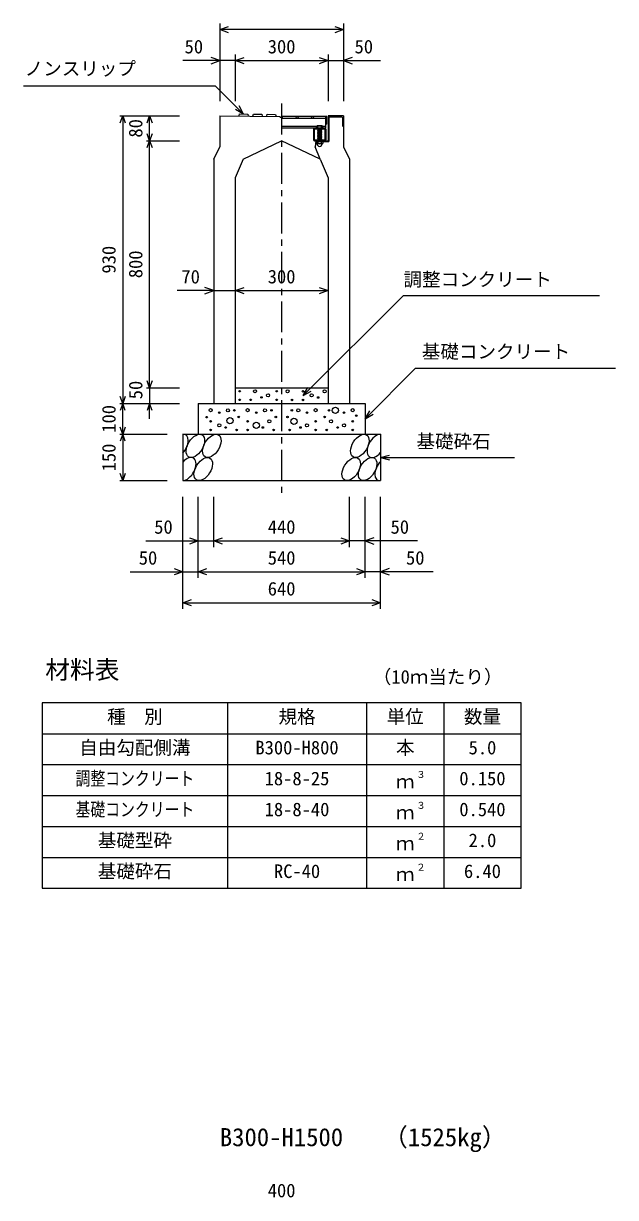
# Model space of a CAD drawing. Units: millimetres, scale not verified. Extents: x -16800 to 16800, y -5940 to 5940.
# Drawn here: x 11746 to 13662, y 85 to 3884 of the extents above; entities that cross this region are included whole.
import ezdxf
from ezdxf.enums import TextEntityAlignment as Align

# ---------------------------------------------------------------- set-up
doc = ezdxf.new("R2010")
doc.units = ezdxf.units.MM
doc.header["$LTSCALE"] = 20
doc.linetypes.add('CHAIN1', pattern=[8, 5, -1, 1, -1])
doc.linetypes.add('DOTTED', pattern=[1.75, 0.25, -1.5])
for name, color, linetype, lineweight in [('0-0_DIM', 7, 'Continuous', 25), ('0-2_HATCH', 6, 'Continuous', 25), ('0-3_HYO', 3, 'Continuous', 25), ('0-4_HYO2', 4, 'Continuous', 25), ('0-5_OUTLINE', 3, 'Continuous', 25), ('0-6_TXT', 7, 'Continuous', 25), ('0-A__0-5_D-BMK', 6, 'Continuous', 25)]:
    doc.layers.add(name, color=color, linetype=linetype, lineweight=lineweight)
doc.styles.add('ＭＳ ゴシック', font='')
doc.styles.get('ＭＳ ゴシック').set_extended_font_data('MS Gothic')

msp = doc.modelspace()

# ---------------------------------------------------------------- linework, layer by layer
at = {"layer": '0-0_DIM'}
for p, q in [((12381.78, 3883.73), (12381.78, 3631.98)), ((12781.78, 3883.73), (12781.78, 3631.98)), ((12781.78, 3863.73), (12381.78, 3863.73)), ((12381.78, 3763.73), (12262.12, 3763.73)), ((12431.78, 3763.73), (12381.78, 3763.73)), ((12431.78, 3783.73), (12431.78, 3631.98)), ((12431.78, 3763.73), (12731.78, 3763.73)), ((12731.78, 3783.73), (12731.78, 3631.98)), ((12731.78, 3763.73), (12781.78, 3763.73)), ((12781.78, 3763.73), (12901.45, 3763.73)), ((11746.21, 3682.47), (12367.11, 3682.47)), ((12458.83, 3590.75), (12367.11, 3682.47)), ((12458.83, 3590.75), (12443.83, 3616.73)), ((12057.58, 3584.52), (12250.91, 3584.52)), ((12067.58, 3584.52), (12067.58, 2654.52)), ((12154.25, 3504.52), (12154.25, 3584.52)), ((12458.83, 3590.75), (12432.85, 3605.75)), ((12144.25, 3504.52), (12250.91, 3504.52)), ((12154.25, 2704.52), (12154.25, 3504.52)), ((12361.78, 3019.52), (12243.45, 3019.52)), ((12361.78, 3019.52), (12431.78, 3019.52)), ((12431.78, 3019.52), (12731.78, 3019.52)), ((13015.44, 2768.17), (12851.78, 2604.52)), ((13015.44, 2768.17), (13662.31, 2768.17)), ((12144.25, 2704.52), (12250.91, 2704.52)), ((12154.25, 2704.52), (12154.25, 2654.52)), ((12651.78, 2679.52), (12666.78, 2705.5)), ((12651.78, 2679.52), (12677.76, 2694.52)), ((12057.58, 2654.52), (12250.91, 2654.52)), ((12067.58, 2554.52), (12067.58, 2654.52)), ((12154.25, 2604.52), (12154.25, 2654.52)), ((12851.78, 2604.52), (12866.78, 2630.5)), ((12851.78, 2604.52), (12877.76, 2619.52)), ((12057.58, 2554.52), (12211.78, 2554.52)), ((12067.58, 2554.52), (12067.58, 2404.52)), ((12901.78, 2479.52), (12930.76, 2487.28)), ((12901.78, 2479.52), (13335.1, 2479.52)), ((12901.78, 2479.52), (12930.76, 2471.75)), ((12057.58, 2404.52), (12211.78, 2404.52)), ((12261.78, 1989.5), (12261.78, 2351.85)), ((12311.78, 2089.5), (12311.78, 2351.85)), ((12361.78, 2189.5), (12361.78, 2351.85)), ((12801.78, 2189.5), (12801.78, 2351.85)), ((12851.78, 2089.5), (12851.78, 2351.85)), ((12901.78, 1989.5), (12901.78, 2351.85)), ((12141.78, 2209.5), (12361.78, 2209.5)), ((12361.78, 2209.5), (12801.78, 2209.5)), ((13021.78, 2209.5), (12801.78, 2209.5)), ((12091.78, 2109.5), (12311.78, 2109.5)), ((12311.78, 2109.5), (12851.78, 2109.5)), ((13071.78, 2109.5), (12851.78, 2109.5)), ((12261.78, 2009.5), (12901.78, 2009.5))]:
    msp.add_line(p, q, dxfattribs=at)
at = {"layer": '0-0_DIM', "linetype": 'CHAIN1'}
msp.add_line((12581.78, 3624.66), (12581.78, 2349.36), dxfattribs=at)
at = {"layer": '0-0_DIM'}
for points in [[(12410.01, 3853.47), (12381.82, 3863.73), (12410.01, 3873.99)], [(12753.63, 3873.99), (12781.82, 3863.73), (12753.63, 3853.47)], [(12353.59, 3753.47), (12381.78, 3763.73), (12353.59, 3773.99)], [(12459.97, 3753.47), (12431.78, 3763.73), (12459.97, 3773.99)], [(12703.67, 3773.99), (12731.86, 3763.73), (12703.67, 3753.47)], [(12809.9, 3773.99), (12781.71, 3763.73), (12809.9, 3753.47)], [(12059.37, 3561.97), (12067.58, 3584.52), (12075.79, 3561.97)], [(12146.04, 3561.97), (12154.25, 3584.52), (12162.46, 3561.97)], [(12162.46, 3527.07), (12154.25, 3504.52), (12146.04, 3527.07)], [(12146.04, 3481.97), (12154.25, 3504.52), (12162.46, 3481.97)], [(12333.59, 3009.26), (12361.78, 3019.52), (12333.59, 3029.78)], [(12459.97, 3009.26), (12431.78, 3019.52), (12459.97, 3029.78)], [(12651.78, 2679.52), (12976.25, 3003.98), (13610.6, 3003.98)], [(12703.59, 3029.78), (12731.78, 3019.52), (12703.59, 3009.26)], [(12162.46, 2727.07), (12154.25, 2704.52), (12146.04, 2727.07)], [(12075.79, 2677.07), (12067.58, 2654.52), (12059.37, 2677.07)], [(12075.79, 2631.97), (12067.58, 2654.52), (12059.37, 2631.97)], [(12162.46, 2631.97), (12154.25, 2654.52), (12146.04, 2631.97)], [(12075.79, 2577.07), (12067.58, 2554.52), (12059.37, 2577.07)], [(12075.79, 2531.97), (12067.58, 2554.52), (12059.37, 2531.97)], [(12075.79, 2427.07), (12067.58, 2404.52), (12059.37, 2427.07)], [(12283.59, 2219.76), (12311.78, 2209.5), (12283.59, 2199.24)], [(12389.97, 2199.24), (12361.78, 2209.5), (12389.97, 2219.76)], [(12773.59, 2219.76), (12801.78, 2209.5), (12773.59, 2199.24)], [(12879.97, 2219.76), (12851.78, 2209.5), (12879.97, 2199.24)], [(12233.59, 2119.76), (12261.78, 2109.5), (12233.59, 2099.24)], [(12339.97, 2099.24), (12311.78, 2109.5), (12339.97, 2119.76)], [(12823.59, 2119.76), (12851.78, 2109.5), (12823.59, 2099.24)], [(12929.97, 2119.76), (12901.78, 2109.5), (12929.97, 2099.24)], [(12289.97, 1999.24), (12261.78, 2009.5), (12289.97, 2019.76)], [(12873.59, 2019.76), (12901.78, 2009.5), (12873.59, 1999.24)]]:
    msp.add_lwpolyline(points, dxfattribs=at)
at = {"layer": '0-2_HATCH'}
for p, q in [((12731.78, 3584.52), (12731.78, 3504.52)), ((12734.98, 3581.35), (12774.74, 3581.75)), ((12734.98, 3581.35), (12734.98, 3501.32)), ((12778.58, 3577.95), (12778.58, 3551.98)), ((12778.58, 3551.98), (12781.78, 3552.02)), ((12692.78, 3504.52), (12689.78, 3484.52)), ((12692.78, 3504.52), (12731.78, 3504.52)), ((12692.78, 3504.52), (12692.78, 3501.32)), ((12692.78, 3501.32), (12734.98, 3501.32)), ((12706.58, 3444.52), (12689.78, 3484.52))]:
    msp.add_line(p, q, dxfattribs=at)
for points in [[(12443.78, 3584.4), (12445.33, 3590.88), (12472.33, 3590.61), (12473.78, 3584.1)], [(12488.78, 3583.95), (12490.33, 3590.43), (12517.33, 3590.16), (12518.78, 3583.65)], [(12533.78, 3583.5), (12535.33, 3589.98), (12562.33, 3589.71), (12563.78, 3583.2)]]:
    msp.add_lwpolyline(points, dxfattribs=at)
for centre, radius in [((12495.66, 2693.83), 5), ((12600.92, 2693.55), 5), ((12720.92, 2693.55), 5), ((12445.75, 2693.83), 2.5), ((12445.75, 2665.82), 2.5), ((12481.64, 2665.82), 2.5), ((12516.69, 2673.69), 2.5), ((12537.71, 2680.7), 5), ((12565.75, 2693.83), 2.5), ((12565.75, 2665.82), 2.5), ((12614.94, 2665.53), 2.5), ((12650.82, 2693.55), 2.5), ((12650.82, 2665.53), 2.5), ((12678.86, 2680.41), 5), ((12699.89, 2673.41), 2.5), ((12351.75, 2632.57), 5), ((12379.79, 2624.69), 2.5), ((12407.82, 2631.7), 5), ((12428.86, 2631.7), 2.5), ((12471.75, 2632.57), 5), ((12499.79, 2624.69), 2.5), ((12527.82, 2631.7), 5), ((12548.86, 2631.7), 2.5), ((12614.71, 2631.7), 2.5), ((12635.74, 2631.7), 5), ((12663.78, 2624.69), 2.5), ((12691.82, 2632.57), 5), ((12734.71, 2631.7), 2.5), ((12755.74, 2631.7), 10), ((12783.78, 2624.69), 2.5), ((12811.82, 2632.57), 5), ((12339.33, 2609.78), 2.5), ((12351.75, 2596.68), 2.5), ((12379.79, 2583.55), 5), ((12414.36, 2598.68), 10), ((12442.87, 2610.68), 2.5), ((12471.75, 2596.68), 2.5), ((12499.79, 2583.55), 10), ((12541.84, 2596.68), 5), ((12562.87, 2610.68), 2.5), ((12600.69, 2610.68), 2.5), ((12621.72, 2596.68), 10), ((12663.78, 2583.55), 5), ((12691.82, 2596.68), 2.5), ((12720.69, 2610.68), 2.5), ((12741.72, 2596.68), 5), ((12783.78, 2583.55), 5), ((12811.82, 2596.68), 2.5), ((12823.16, 2615), 2.5), ((12351.75, 2568.66), 2.5), ((12400.82, 2576.54), 2.5), ((12435.86, 2568.66), 2.5), ((12471.75, 2568.66), 2.5), ((12520.82, 2576.54), 2.5), ((12555.86, 2568.66), 2.5), ((12607.7, 2568.66), 2.5), ((12642.75, 2576.54), 2.5), ((12691.82, 2568.66), 2.5), ((12727.7, 2568.66), 2.5), ((12762.75, 2576.54), 2.5), ((12811.82, 2568.66), 2.5)]:
    msp.add_circle(centre, radius, dxfattribs=at)
msp.add_arc((12774.78, 3577.95), 3.8, 0, 90.57294, dxfattribs=at)
for centre, start_param, end_param in [((12249.42, 2517), 4.385593, 6.6745444), ((12887.92, 2517), 0.3357715, 4.4411806), ((12274.74, 2442.01), 3.5111464, 7.548991), ((12913.24, 2442.01), 1.2110787, 3.5658734)]:
    msp.add_ellipse(centre, major_axis=(21.81, 35.31), ratio=0.5792, start_param=start_param, end_param=end_param, dxfattribs=at)
for centre in [(12302.63, 2517), (12355.84, 2517), (12834.72, 2517), (12327.95, 2442.01), (12806.83, 2442.01), (12860.04, 2442.01)]:
    msp.add_ellipse(centre, major_axis=(21.81, 35.31), ratio=0.5792, dxfattribs=at)
at = {"layer": '0-3_HYO'}
for p, q in [((12406.78, 1685.55), (12406.78, 1085.55)), ((12856.78, 1685.55), (12856.78, 1085.55)), ((13106.78, 1685.55), (13106.78, 1085.55)), ((11806.78, 1585.55), (13356.78, 1585.55))]:
    msp.add_line(p, q, dxfattribs=at)
msp.add_lwpolyline([(11806.78, 1085.55), (13356.78, 1085.55), (13356.78, 1685.55), (11806.78, 1685.55)], close=True, dxfattribs=at)
at = {"layer": '0-4_HYO2'}
for p, q in [((11806.78, 1485.55), (13356.78, 1485.55)), ((11806.78, 1385.55), (13356.78, 1385.55)), ((11806.78, 1285.55), (13356.78, 1285.55)), ((11806.78, 1185.55), (13356.78, 1185.55))]:
    msp.add_line(p, q, dxfattribs=at)
at = {"layer": '0-5_OUTLINE'}
for p, q in [((12381.78, 3585.02), (12575.78, 3583.08)), ((12381.78, 3585.02), (12381.78, 3485.02)), ((12577.28, 3579.82), (12575.78, 3583.08)), ((12581.78, 3579.82), (12577.28, 3579.82)), ((12781.78, 3585.02), (12731.78, 3584.52)), ((12781.78, 3585.02), (12781.78, 3485.02)), ((12456.98, 3444.52), (12581.78, 3504.52)), ((12706.58, 3444.52), (12581.78, 3504.52)), ((12361.78, 3445.02), (12381.78, 3485.02)), ((12781.78, 3485.02), (12801.78, 3445.02)), ((12361.78, 3445.02), (12361.78, 2654.52)), ((12456.98, 3444.52), (12431.78, 3384.52)), ((12706.58, 3444.52), (12731.78, 3384.52)), ((12801.78, 3445.02), (12801.78, 2654.52)), ((12431.78, 3384.52), (12431.78, 2654.52)), ((12731.78, 3384.52), (12731.78, 2654.52)), ((12431.78, 2704.52), (12731.78, 2704.52)), ((12311.78, 2654.52), (12851.78, 2654.52)), ((12311.78, 2654.52), (12311.78, 2554.52)), ((12361.78, 2654.52), (12431.78, 2654.52)), ((12731.78, 2654.52), (12801.78, 2654.52)), ((12851.78, 2654.52), (12851.78, 2554.52)), ((12261.78, 2554.52), (12261.78, 2404.52)), ((12261.78, 2554.52), (12901.78, 2554.52)), ((12901.78, 2554.52), (12901.78, 2404.52)), ((12261.78, 2404.52), (12901.78, 2404.52))]:
    msp.add_line(p, q, dxfattribs=at)
at = {"layer": '0-A__0-5_D-BMK'}
for p, q in [((12723.28, 3582.52), (12581.77, 3582.52)), ((12723.28, 3576.52), (12581.77, 3576.52)), ((12727.78, 3557.52), (12727.78, 3582.52)), ((12694.28, 3550.52), (12581.77, 3550.52)), ((12723.28, 3544.52), (12581.77, 3544.52)), ((12684.78, 3541.52), (12684.78, 3507.52)), ((12721.78, 3544.52), (12687.78, 3544.52)), ((12696.29, 3552.02), (12694.29, 3550.52)), ((12694.29, 3544.52), (12694.29, 3550.52)), ((12715.29, 3544.52), (12694.29, 3544.52)), ((12694.62, 3550.79), (12696.29, 3552.02)), ((12713.29, 3552.02), (12696.29, 3552.02)), ((12698.29, 3544.52), (12711.29, 3544.52)), ((12711.29, 3542.52), (12698.29, 3541.52)), ((12698.29, 3541.52), (12699.29, 3542.52)), ((12699.29, 3540.52), (12698.29, 3541.52)), ((12698.29, 3539.52), (12699.29, 3540.52)), ((12711.29, 3540.52), (12698.29, 3539.52)), ((12699.29, 3538.52), (12698.29, 3539.52)), ((12698.29, 3537.52), (12699.29, 3538.52)), ((12711.29, 3538.52), (12698.29, 3537.52)), ((12699.29, 3536.52), (12698.29, 3537.52)), ((12698.29, 3535.52), (12699.29, 3536.52)), ((12711.29, 3536.52), (12698.29, 3535.52)), ((12699.29, 3534.52), (12698.29, 3535.52)), ((12698.29, 3533.52), (12699.29, 3534.52)), ((12711.29, 3534.52), (12698.29, 3533.52)), ((12699.29, 3532.52), (12698.29, 3533.52)), ((12699.29, 3544.52), (12699.29, 3550.52)), ((12710.29, 3544.52), (12710.29, 3550.52)), ((12710.29, 3539.52), (12711.29, 3540.52)), ((12711.29, 3538.52), (12710.29, 3539.52)), ((12710.29, 3537.52), (12711.29, 3538.52)), ((12711.29, 3536.52), (12710.29, 3537.52)), ((12710.29, 3535.52), (12711.29, 3536.52)), ((12711.29, 3534.52), (12710.29, 3535.52)), ((12714.97, 3550.79), (12713.29, 3552.02)), ((12723.28, 3550.52), (12715.28, 3550.52)), ((12715.29, 3544.52), (12715.29, 3550.52)), ((12727.78, 3557.52), (12723.28, 3557.52)), ((12724.78, 3541.52), (12724.78, 3507.52)), ((12687.78, 3504.52), (12721.78, 3504.52)), ((12695.15, 3501.32), (12694.29, 3500.67)), ((12694.29, 3500.67), (12694.29, 3495.49)), ((12695.98, 3494.51), (12694.29, 3495.49)), ((12713.84, 3501.32), (12695.15, 3501.32)), ((12711.29, 3532.52), (12698.29, 3531.52)), ((12698.29, 3531.52), (12699.29, 3532.52)), ((12711.29, 3530.52), (12698.29, 3529.52)), ((12699.29, 3528.52), (12698.29, 3529.52)), ((12711.29, 3528.52), (12698.29, 3527.52)), ((12698.29, 3527.52), (12699.29, 3528.52)), ((12699.29, 3526.52), (12698.29, 3527.52)), ((12711.29, 3526.52), (12698.29, 3525.52)), ((12698.29, 3525.52), (12699.29, 3526.52)), ((12699.29, 3524.52), (12698.29, 3525.52)), ((12711.29, 3524.52), (12698.29, 3523.52)), ((12698.29, 3523.52), (12699.29, 3524.52)), ((12699.29, 3522.52), (12698.29, 3523.52)), ((12711.29, 3522.52), (12698.29, 3521.52)), ((12698.29, 3521.52), (12699.29, 3522.52)), ((12699.29, 3520.52), (12698.29, 3521.52)), ((12711.29, 3520.52), (12698.29, 3519.52)), ((12698.29, 3519.52), (12699.29, 3520.52)), ((12699.29, 3518.52), (12698.29, 3519.52)), ((12711.29, 3518.52), (12698.29, 3517.52)), ((12698.29, 3517.52), (12699.29, 3518.52)), ((12699.29, 3516.52), (12698.29, 3517.52)), ((12711.29, 3516.52), (12698.29, 3515.52)), ((12698.29, 3515.52), (12699.29, 3516.52)), ((12699.29, 3514.52), (12698.29, 3515.52)), ((12711.29, 3514.52), (12698.29, 3513.52)), ((12698.29, 3513.52), (12699.29, 3514.52)), ((12699.29, 3512.52), (12698.29, 3513.52)), ((12711.29, 3512.52), (12698.29, 3511.52)), ((12698.29, 3511.52), (12699.29, 3512.52)), ((12699.29, 3510.52), (12698.29, 3511.52)), ((12711.29, 3510.52), (12698.29, 3509.52)), ((12698.29, 3509.52), (12699.29, 3510.52)), ((12699.29, 3508.52), (12698.29, 3509.52)), ((12711.29, 3508.52), (12698.29, 3507.52)), ((12698.29, 3507.52), (12699.29, 3508.52)), ((12699.29, 3506.52), (12698.29, 3507.52)), ((12699.39, 3500.67), (12699.39, 3495.49)), ((12709.6, 3500.67), (12709.6, 3495.49)), ((12710.29, 3531.52), (12711.29, 3532.52)), ((12711.29, 3530.52), (12710.29, 3531.52)), ((12710.29, 3529.52), (12711.29, 3530.52)), ((12711.29, 3528.52), (12710.29, 3529.52)), ((12710.29, 3527.52), (12711.29, 3528.52)), ((12710.29, 3527.52), (12711.29, 3526.52)), ((12710.29, 3525.52), (12711.29, 3526.52)), ((12710.29, 3525.52), (12711.29, 3524.52)), ((12710.29, 3523.52), (12711.29, 3524.52)), ((12710.29, 3523.52), (12711.29, 3522.52)), ((12710.29, 3521.52), (12711.29, 3522.52)), ((12710.29, 3521.52), (12711.29, 3520.52)), ((12710.29, 3519.52), (12711.29, 3520.52)), ((12710.29, 3519.52), (12711.29, 3518.52)), ((12710.29, 3517.52), (12711.29, 3518.52)), ((12710.29, 3517.52), (12711.29, 3516.52)), ((12710.29, 3515.52), (12711.29, 3516.52)), ((12710.29, 3515.52), (12711.29, 3514.52)), ((12710.29, 3513.52), (12711.29, 3514.52)), ((12710.29, 3513.52), (12711.29, 3512.52)), ((12710.29, 3511.52), (12711.29, 3512.52)), ((12710.29, 3511.52), (12711.29, 3510.52)), ((12710.29, 3509.52), (12711.29, 3510.52)), ((12710.29, 3509.52), (12711.29, 3508.52)), ((12710.29, 3507.52), (12711.29, 3508.52)), ((12710.29, 3507.52), (12711.29, 3506.52)), ((12713.01, 3494.51), (12714.7, 3495.49)), ((12713.84, 3501.32), (12714.7, 3500.67)), ((12714.7, 3500.67), (12714.7, 3495.49)), ((12695.98, 3494.19), (12695.98, 3494.51)), ((12713.01, 3494.51), (12695.98, 3494.51)), ((12713.01, 3494.19), (12695.98, 3494.19)), ((12713.01, 3494.19), (12713.01, 3494.51))]:
    msp.add_line(p, q, dxfattribs=at)
at = {"layer": '0-A__0-5_D-BMK', "linetype": 'DOTTED'}
for p, q in [((12698.29, 3543.52), (12699.29, 3544.52)), ((12711.29, 3544.52), (12698.29, 3543.52)), ((12699.29, 3542.52), (12698.29, 3543.52)), ((12710.29, 3543.52), (12711.29, 3544.52)), ((12711.29, 3542.52), (12710.29, 3543.52)), ((12711.29, 3506.52), (12698.29, 3505.52)), ((12698.29, 3505.52), (12699.29, 3506.52)), ((12699.29, 3504.52), (12698.29, 3505.52)), ((12711.29, 3504.52), (12698.29, 3503.52)), ((12698.29, 3503.52), (12699.29, 3504.52)), ((12699.29, 3502.52), (12698.29, 3503.52)), ((12711.29, 3502.52), (12698.29, 3501.52)), ((12698.29, 3501.52), (12699.29, 3502.52)), ((12698.49, 3501.32), (12698.29, 3501.52)), ((12698.49, 3501.32), (12710.49, 3501.32)), ((12710.29, 3505.52), (12711.29, 3506.52)), ((12710.29, 3505.52), (12711.29, 3504.52)), ((12710.29, 3503.52), (12711.29, 3504.52)), ((12710.29, 3503.52), (12711.29, 3502.52)), ((12710.29, 3501.52), (12711.29, 3502.52)), ((12710.29, 3501.52), (12710.49, 3501.32))]:
    msp.add_line(p, q, dxfattribs=at)
at = {"layer": '0-A__0-5_D-BMK'}
for points in [[(12727.78, 3582.52), (12723.28, 3582.52), (12723.28, 3544.52)], [(12711.29, 3540.52), (12710.29, 3541.52), (12711.29, 3542.52)], [(12711.29, 3532.52), (12710.29, 3533.52), (12711.29, 3534.52)], [(12698.29, 3529.52), (12699.29, 3530.52), (12698.29, 3531.52)]]:
    msp.add_lwpolyline(points, dxfattribs=at)
msp.add_lwpolyline([(12687.08, 3542.22), (12687.08, 3506.82), (12722.48, 3506.82), (12722.48, 3542.22)], close=True, dxfattribs=at)
for centre in [(12631.78, 3579.52), (12681.78, 3579.52)]:
    msp.add_circle(centre, 3, dxfattribs=at)
for centre, radius, start, end in [((12581.78, 3579.52), 3, 269.83794, 90.16206), ((12687.78, 3541.52), 3, 90, 180), ((12696.79, 3547.89), 3.62, 46.39563, 133.60437), ((12704.79, 3535.89), 15.62, 69.39075, 110.60925), ((12712.79, 3547.89), 3.62, 46.39563, 133.60437), ((12721.78, 3541.52), 3, 0, 90), ((12687.78, 3507.52), 3, 180, 270), ((12696.84, 3495.97), 5.35, 61.49832, 118.50684), ((12696.84, 3500.18), 5.35, 241.49843, 298.50089), ((12704.49, 3480.9), 20.42, 75.52621, 104.47362), ((12704.49, 3515.25), 20.42, 255.52638, 284.47374), ((12712.15, 3495.97), 5.35, 61.49231, 118.50169), ((12712.15, 3500.18), 5.35, 241.49989, 298.5), ((12721.78, 3507.52), 3, 270, 0), ((12704.49, 3494.19), 8.19, 180, 359.99995)]:
    msp.add_arc(centre, radius, start, end, dxfattribs=at)

# ---------------------------------------------------------------- texts
at = {"layer": '0-0_DIM', "style": 'ＭＳ ゴシック'}
for s, p in [('50', (12267.6, 3773.73)), ('300', (12536.78, 3773.73)), ('50', (12817.7, 3773.73)), ('ノンスリップ', (11750.05, 3702.65)), ('70', (12257.41, 3029.21)), ('300', (12536.78, 3029.52)), ('調整コンクリート', (12976.25, 3020.41)), ('基礎コンクリート', (13035.44, 2786.91)), ('基礎砕石', (13018.1, 2496.69)), ('50', (12169.34, 2219.5)), ('440', (12536.78, 2219.5)), ('50', (12934.22, 2219.5)), ('50', (12119.34, 2119.5)), ('540', (12536.78, 2119.5)), ('50', (12984.22, 2119.5)), ('640', (12536.78, 2019.5)), ('400', (12536.78, 72.4))]:
    msp.add_text(s, height=43.99, dxfattribs=at).set_placement(p, align=Align.BOTTOM_LEFT)
for s, p in [('80', (12144.25, 3514.52)), ('930', (12057.58, 3074.52)), ('800', (12144.25, 3059.52)), ('50', (12144.25, 2667.84)), ('100', (12057.58, 2559.52)), ('150', (12057.58, 2434.52))]:
    msp.add_text(s, height=43.99, rotation=90, dxfattribs=at).set_placement(p, align=Align.BOTTOM_LEFT)
at = {"layer": '0-6_TXT', "style": 'ＭＳ ゴシック'}
for s, height, p in [('材料表', 58.65, (11816.78, 1745.55)), ('（10ｍ当たり）', 43.99, (12876.78, 1734.55)), ('種\u3000別', 43.99, (12016.78, 1605.55)), ('規格', 43.99, (12571.78, 1605.55)), ('単位', 43.99, (12921.78, 1605.55)), ('数量', 43.99, (13171.78, 1605.55)), ('自由勾配側溝', 43.99, (11926.78, 1505.55)), ('B300-H800', 43.99, (12496.78, 1505.55)), ('本', 43.99, (12951.78, 1505.55)), ('5.0', 43.99, (13186.78, 1505.55)), ('18-8-25', 43.99, (12526.78, 1405.55)), ('３', 21.99, (13017.32, 1435.92)), ('0.150', 43.99, (13156.78, 1405.55)), ('ｍ', 43.99, (12951.78, 1395.55)), ('18-8-40', 43.99, (12526.78, 1305.55)), ('ｍ', 43.99, (12951.78, 1295.55)), ('３', 21.99, (13017.32, 1335.92)), ('0.540', 43.99, (13156.78, 1305.55)), ('基礎型砕', 43.99, (11986.78, 1205.55)), ('２', 21.99, (13017.32, 1235.92)), ('2.0', 43.99, (13186.78, 1205.55)), ('ｍ', 43.99, (12951.78, 1195.55)), ('基礎砕石', 43.99, (11986.78, 1105.55)), ('RC-40', 43.99, (12556.78, 1105.55)), ('ｍ', 43.99, (12951.78, 1095.55)), ('２', 21.99, (13017.32, 1135.92)), ('6.40', 43.99, (13171.78, 1105.55)), ('B300-H1500', 58.65, (12381.78, 233.34)), ('（1525kg）', 58.65, (12910.15, 233.34))]:
    msp.add_text(s, height=height, dxfattribs=at).set_placement(p, align=Align.BOTTOM_LEFT)
at = {"layer": '0-6_TXT', "style": 'ＭＳ ゴシック', "width": 0.8}
for s, p in [('調整コンクリート', (11914.78, 1405.55)), ('基礎コンクリート', (11914.78, 1305.55))]:
    msp.add_text(s, height=43.99, dxfattribs=at).set_placement(p, align=Align.BOTTOM_LEFT)

doc.saveas('drawing.dxf')
